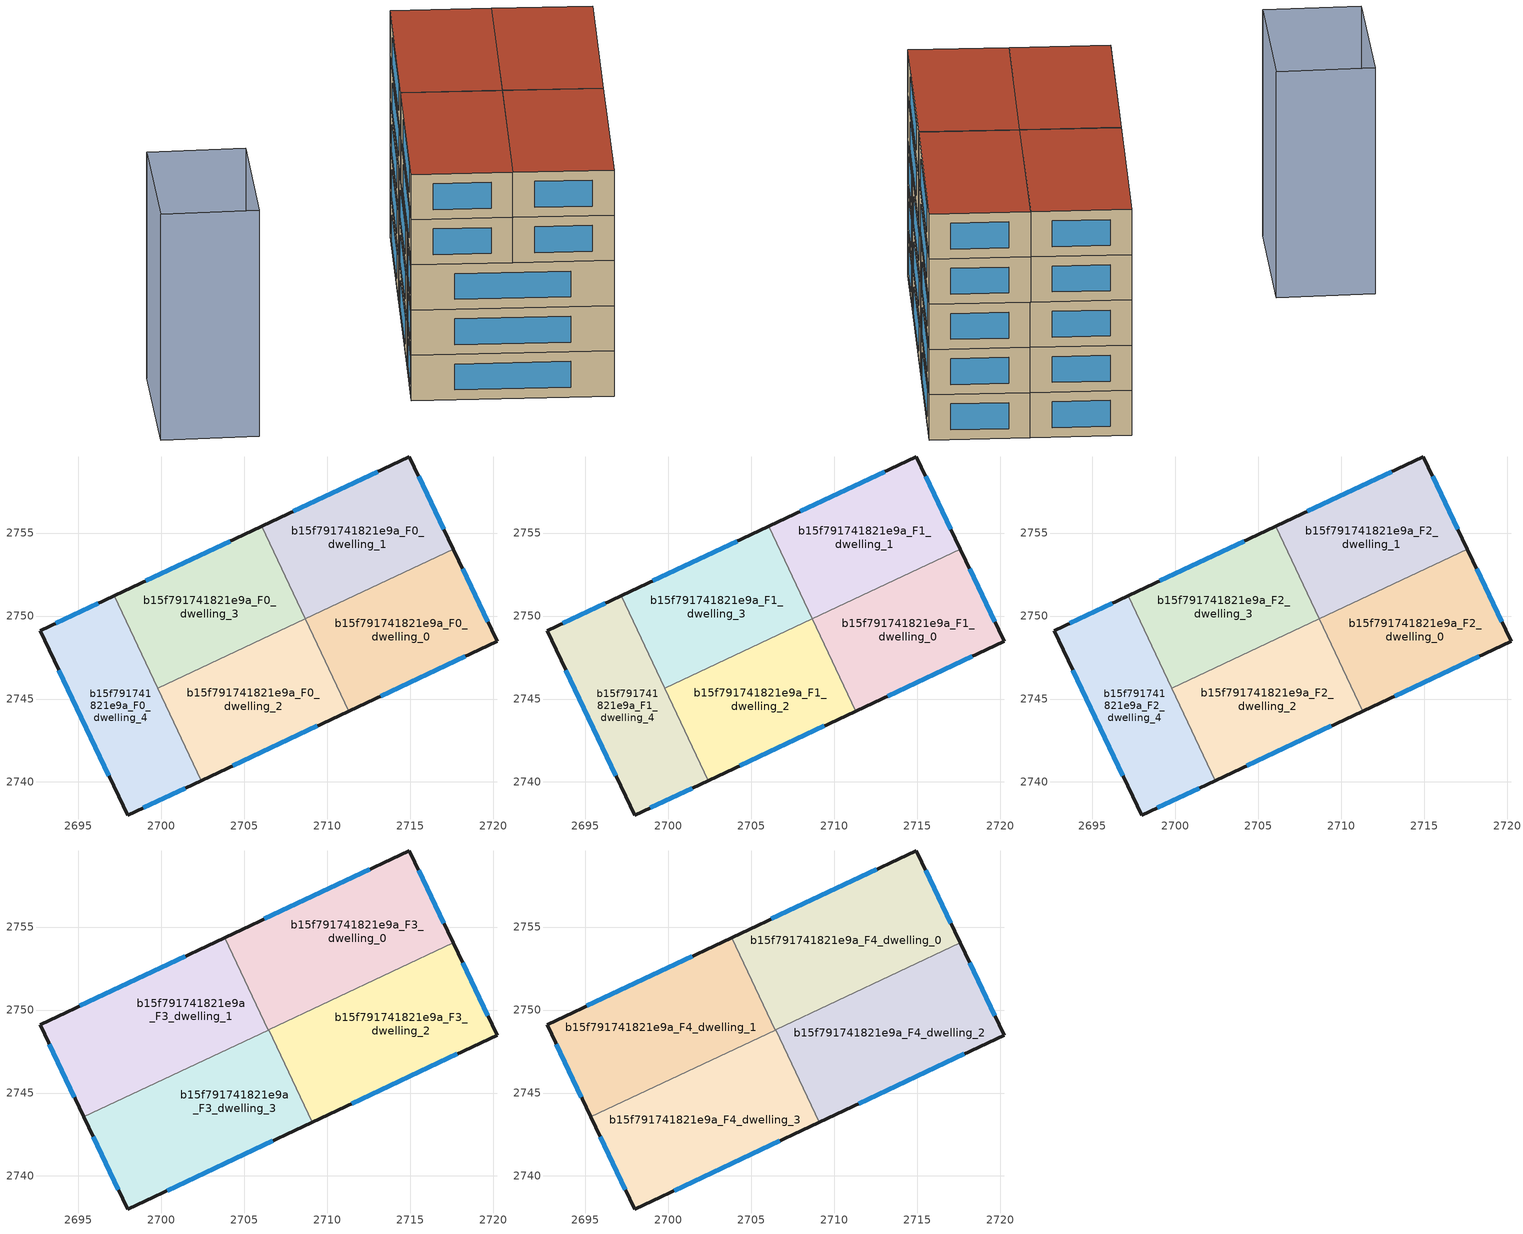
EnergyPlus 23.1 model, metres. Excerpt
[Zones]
b15f791741821e9a_F0_dwelling_0
 floor ground (EU_floor_Construction): 2717.59,2754.04 2720.22,2748.48 2711.3,2744.28 2708.68,2749.84 z0
 wall outside (EU_wall_Construction): 2711.3,2744.28 2720.22,2748.48 2717.59,2754.04 z0:3
 wall to b15f791741821e9a_F0_dwelling_1 (EU_wall_Construction): 2717.59,2754.04 2708.68,2749.84 z0:3
 wall to b15f791741821e9a_F0_dwelling_2 (EU_wall_Construction): 2708.68,2749.84 2711.3,2744.28 z0:3
 window (EU_Window_Construction): 2719.66,2749.67 2718.15,2752.85 / 2713.21,2745.18 2718.31,2747.58 z0.64:2.36
b15f791741821e9a_F0_dwelling_1
 floor ground (EU_floor_Construction): 2714.94,2759.61 2717.59,2754.04 2708.68,2749.84 2706.05,2755.42 z0
 wall outside (EU_wall_Construction): 2717.59,2754.04 2714.94,2759.61 2706.05,2755.42 z0:3
 wall to b15f791741821e9a_F0_dwelling_3 (EU_wall_Construction): 2706.05,2755.42 2708.68,2749.85 z0:3
 window (EU_Window_Construction): 2717.02,2755.23 2715.51,2758.41 / 2713.04,2758.71 2707.95,2756.32 z0.64:2.36
b15f791741821e9a_F0_dwelling_2
 floor ground (EU_floor_Construction): 2708.67,2749.85 2711.3,2744.28 2702.39,2740.08 2699.77,2745.66 z0
 wall outside (EU_wall_Construction): 2702.39,2740.08 2711.3,2744.28 z0:3
 wall to b15f791741821e9a_F0_dwelling_3 (EU_wall_Construction): 2708.67,2749.85 2699.77,2745.66 z0:3
 wall to b15f791741821e9a_F0_dwelling_4 (EU_wall_Construction): 2699.77,2745.66 2702.39,2740.08 z0:3
 window (EU_Window_Construction): 2704.3,2740.98 2709.39,2743.38 z0.64:2.36
b15f791741821e9a_F0_dwelling_3
 floor ground (EU_floor_Construction): 2706.05,2755.42 2708.67,2749.85 2699.77,2745.66 2697.14,2751.23 z0
 wall outside (EU_wall_Construction): 2706.05,2755.42 2697.14,2751.23 z0:3
 wall to b15f791741821e9a_F0_dwelling_4 (EU_wall_Construction): 2697.14,2751.23 2699.77,2745.66 z0:3
 window (EU_Window_Construction): 2704.14,2754.52 2699.05,2752.13 z0.64:2.36
b15f791741821e9a_F0_dwelling_4
 floor ground (EU_floor_Construction): 2697.14,2751.23 2702.39,2740.08 2697.95,2737.99 2692.68,2749.13 z0
 wall outside (EU_wall_Construction): 2697.14,2751.23 2692.68,2749.13 2697.95,2737.99 2702.39,2740.08 z0:3
 window (EU_Window_Construction): 2693.81,2746.74 2696.82,2740.38 / 2696.19,2750.78 2693.64,2749.58 / 2698.91,2738.44 2701.44,2739.63 z0.64:2.36
b15f791741821e9a_F1_dwelling_0
 floor to b15f791741821e9a_F0_dwelling_0 (EU_floor_Construction): 2717.59,2754.04 2720.22,2748.48 2711.3,2744.28 2708.68,2749.84 z3
 wall outside (EU_wall_Construction): 2711.3,2744.28 2720.22,2748.48 2717.59,2754.04 z3:6
 wall to b15f791741821e9a_F1_dwelling_1 (EU_wall_Construction): 2717.59,2754.04 2708.68,2749.84 z3:6
 wall to b15f791741821e9a_F1_dwelling_2 (EU_wall_Construction): 2708.68,2749.84 2711.3,2744.28 z3:6
 window (EU_Window_Construction): 2719.66,2749.67 2718.15,2752.85 / 2713.21,2745.18 2718.31,2747.58 z3.64:5.36
b15f791741821e9a_F1_dwelling_1
 floor to b15f791741821e9a_F0_dwelling_1 (EU_floor_Construction): 2714.94,2759.61 2717.59,2754.04 2708.68,2749.84 2706.05,2755.42 z3
 wall outside (EU_wall_Construction): 2717.59,2754.04 2714.94,2759.61 2706.05,2755.42 z3:6
 wall to b15f791741821e9a_F1_dwelling_3 (EU_wall_Construction): 2706.05,2755.42 2708.68,2749.85 z3:6
 window (EU_Window_Construction): 2717.02,2755.23 2715.51,2758.41 / 2713.04,2758.71 2707.95,2756.32 z3.64:5.36
b15f791741821e9a_F1_dwelling_2
 floor to b15f791741821e9a_F0_dwelling_2 (EU_floor_Construction): 2708.67,2749.85 2711.3,2744.28 2702.39,2740.08 2699.77,2745.66 z3
 wall outside (EU_wall_Construction): 2702.39,2740.08 2711.3,2744.28 z3:6
 wall to b15f791741821e9a_F1_dwelling_3 (EU_wall_Construction): 2708.67,2749.85 2699.77,2745.66 z3:6
 wall to b15f791741821e9a_F1_dwelling_4 (EU_wall_Construction): 2699.77,2745.66 2702.39,2740.08 z3:6
 window (EU_Window_Construction): 2704.3,2740.98 2709.39,2743.38 z3.64:5.36
b15f791741821e9a_F1_dwelling_3
 floor to b15f791741821e9a_F0_dwelling_3 (EU_floor_Construction): 2706.05,2755.42 2708.67,2749.85 2699.77,2745.66 2697.14,2751.23 z3
 wall outside (EU_wall_Construction): 2706.05,2755.42 2697.14,2751.23 z3:6
 wall to b15f791741821e9a_F1_dwelling_4 (EU_wall_Construction): 2697.14,2751.23 2699.77,2745.66 z3:6
 window (EU_Window_Construction): 2704.14,2754.52 2699.05,2752.13 z3.64:5.36
b15f791741821e9a_F1_dwelling_4
 floor to b15f791741821e9a_F0_dwelling_4 (EU_floor_Construction): 2697.14,2751.23 2702.39,2740.08 2697.95,2737.99 2692.68,2749.13 z3
 wall outside (EU_wall_Construction): 2697.14,2751.23 2692.68,2749.13 2697.95,2737.99 2702.39,2740.08 z3:6
 window (EU_Window_Construction): 2693.81,2746.74 2696.82,2740.38 / 2696.19,2750.78 2693.64,2749.58 / 2698.91,2738.44 2701.44,2739.63 z3.64:5.36
b15f791741821e9a_F2_dwelling_0
 floor to b15f791741821e9a_F1_dwelling_0 (EU_floor_Construction): 2717.59,2754.04 2720.22,2748.48 2711.3,2744.28 2708.68,2749.84 z6
 wall outside (EU_wall_Construction): 2711.3,2744.28 2720.22,2748.48 2717.59,2754.04 z6:9
 wall to b15f791741821e9a_F2_dwelling_1 (EU_wall_Construction): 2717.59,2754.04 2708.68,2749.84 z6:9
 wall to b15f791741821e9a_F2_dwelling_2 (EU_wall_Construction): 2708.68,2749.84 2711.3,2744.28 z6:9
 window (EU_Window_Construction): 2719.66,2749.67 2718.15,2752.85 / 2713.21,2745.18 2718.31,2747.58 z6.64:8.36
b15f791741821e9a_F2_dwelling_1
 floor to b15f791741821e9a_F1_dwelling_1 (EU_floor_Construction): 2714.94,2759.61 2717.59,2754.04 2708.68,2749.84 2706.05,2755.42 z6
 wall outside (EU_wall_Construction): 2717.59,2754.04 2714.94,2759.61 2706.05,2755.42 z6:9
 wall to b15f791741821e9a_F2_dwelling_3 (EU_wall_Construction): 2706.05,2755.42 2708.68,2749.85 z6:9
 window (EU_Window_Construction): 2717.02,2755.23 2715.51,2758.41 / 2713.04,2758.71 2707.95,2756.32 z6.64:8.36
b15f791741821e9a_F2_dwelling_2
 floor to b15f791741821e9a_F1_dwelling_2 (EU_floor_Construction): 2708.67,2749.85 2711.3,2744.28 2702.39,2740.08 2699.77,2745.66 z6
 wall outside (EU_wall_Construction): 2702.39,2740.08 2711.3,2744.28 z6:9
 wall to b15f791741821e9a_F2_dwelling_3 (EU_wall_Construction): 2708.67,2749.85 2699.77,2745.66 z6:9
 wall to b15f791741821e9a_F2_dwelling_4 (EU_wall_Construction): 2699.77,2745.66 2702.39,2740.08 z6:9
 window (EU_Window_Construction): 2704.3,2740.98 2709.39,2743.38 z6.64:8.36
 ceiling adiabatic (EU_roof_Construction): 2709.08,2743.23 2706.46,2748.8 2699.77,2745.65 2702.39,2740.08 z9
b15f791741821e9a_F2_dwelling_3
 floor to b15f791741821e9a_F1_dwelling_3 (EU_floor_Construction): 2706.05,2755.42 2708.67,2749.85 2699.77,2745.66 2697.14,2751.23 z6
 wall outside (EU_wall_Construction): 2706.05,2755.42 2697.14,2751.23 z6:9
 wall to b15f791741821e9a_F2_dwelling_4 (EU_wall_Construction): 2697.14,2751.23 2699.77,2745.66 z6:9
 window (EU_Window_Construction): 2704.14,2754.52 2699.05,2752.13 z6.64:8.36
 ceiling adiabatic (EU_roof_Construction): 2706.44,2748.8 2703.82,2754.37 2697.14,2751.23 2699.77,2745.66 z9
b15f791741821e9a_F2_dwelling_4
 floor to b15f791741821e9a_F1_dwelling_4 (EU_floor_Construction): 2697.14,2751.23 2702.39,2740.08 2697.95,2737.99 2692.68,2749.13 z6
 wall outside (EU_wall_Construction): 2697.14,2751.23 2692.68,2749.13 2697.95,2737.99 2702.39,2740.08 z6:9
 window (EU_Window_Construction): 2693.81,2746.74 2696.82,2740.38 / 2696.19,2750.78 2693.64,2749.58 / 2698.91,2738.44 2701.44,2739.63 z6.64:8.36
b15f791741821e9a_F3_dwelling_0
 floor to b15f791741821e9a_F2_dwelling_1 (EU_floor_Construction): 2714.94,2759.61 2717.58,2754.04 2708.68,2749.85 2706.05,2755.42 z9
 floor to b15f791741821e9a_F2_dwelling_3 (EU_floor_Construction): 2706.05,2755.42 2708.67,2749.85 2706.44,2748.8 2703.82,2754.37 z9
 wall outside (EU_wall_Construction): 2717.58,2754.04 2714.94,2759.61 2703.82,2754.37 z9:12
 wall to b15f791741821e9a_F3_dwelling_1 (EU_wall_Construction): 2703.82,2754.37 2706.44,2748.79 z9:12
 wall to b15f791741821e9a_F3_dwelling_2 (EU_wall_Construction): 2706.46,2748.8 2717.58,2754.04 z9:12
 wall to b15f791741821e9a_F3_dwelling_3 (EU_wall_Construction): 2706.44,2748.79 2706.46,2748.8 z9:12
 window (EU_Window_Construction): 2712.56,2758.48 2706.2,2755.49 / 2717.02,2755.23 2715.51,2758.41 z9.64:11.36
b15f791741821e9a_F3_dwelling_1
 floor to b15f791741821e9a_F2_dwelling_4 (EU_floor_Construction): 2697.14,2751.23 2699.77,2745.65 2695.32,2743.56 2692.68,2749.13 z9
 floor adiabatic (EU_floor_Construction): 2703.82,2754.37 2706.44,2748.79 2699.77,2745.65 2697.14,2751.23 z9
 wall outside (EU_wall_Construction): 2703.82,2754.37 2692.68,2749.13 2695.32,2743.56 z9:12
 wall to b15f791741821e9a_F3_dwelling_3 (EU_wall_Construction): 2695.32,2743.56 2706.44,2748.79 z9:12
 window (EU_Window_Construction): 2693.25,2747.93 2694.75,2744.75 / 2701.43,2753.25 2695.07,2750.25 z9.64:11.36
b15f791741821e9a_F3_dwelling_2
 floor to b15f791741821e9a_F2_dwelling_0 (EU_floor_Construction): 2717.58,2754.04 2720.22,2748.48 2711.3,2744.28 2708.68,2749.84 z9
 floor to b15f791741821e9a_F2_dwelling_2 (EU_floor_Construction): 2708.68,2749.85 2711.3,2744.28 2709.08,2743.23 2706.46,2748.8 z9
 wall outside (EU_wall_Construction): 2709.08,2743.23 2720.22,2748.48 2717.58,2754.04 z9:12
 wall to b15f791741821e9a_F3_dwelling_3 (EU_wall_Construction): 2706.46,2748.8 2709.08,2743.23 z9:12
 window (EU_Window_Construction): 2719.66,2749.67 2718.15,2752.85 / 2711.47,2744.36 2717.84,2747.36 z9.64:11.36
b15f791741821e9a_F3_dwelling_3
 floor to b15f791741821e9a_F2_dwelling_4 (EU_floor_Construction): 2699.77,2745.65 2702.39,2740.08 2697.95,2737.99 2695.32,2743.56 z9
 floor adiabatic (EU_floor_Construction): 2706.46,2748.8 2709.08,2743.23 2697.95,2737.99 2702.39,2740.08 2699.77,2745.65 z9
 wall outside (EU_wall_Construction): 2695.32,2743.56 2697.95,2737.99 2709.08,2743.23 z9:12
 window (EU_Window_Construction): 2700.34,2739.11 2706.7,2742.11 / 2695.88,2742.36 2697.39,2739.18 z9.64:11.36
b15f791741821e9a_F4_dwelling_0
 floor to b15f791741821e9a_F3_dwelling_0 (EU_floor_Construction): 2714.94,2759.61 2717.58,2754.04 2706.44,2748.79 2703.82,2754.37 z12
 wall outside (EU_wall_Construction): 2717.58,2754.04 2714.94,2759.61 2703.82,2754.37 z12:15
 wall to b15f791741821e9a_F4_dwelling_1 (EU_wall_Construction): 2703.82,2754.37 2706.44,2748.79 z12:15
 wall to b15f791741821e9a_F4_dwelling_2 (EU_wall_Construction): 2706.46,2748.8 2717.58,2754.04 z12:15
 wall to b15f791741821e9a_F4_dwelling_3 (EU_wall_Construction): 2706.44,2748.79 2706.46,2748.8 z12:15
 window (EU_Window_Construction): 2712.56,2758.48 2706.2,2755.49 / 2717.02,2755.23 2715.51,2758.41 z12.64:14.36
 roof outside (EU_roof_Construction): 2717.58,2754.04 2714.94,2759.61 2703.82,2754.37 2706.44,2748.79 z15
b15f791741821e9a_F4_dwelling_1
 floor to b15f791741821e9a_F3_dwelling_1 (EU_floor_Construction): 2703.82,2754.37 2706.44,2748.79 2695.32,2743.56 2692.68,2749.13 z12
 wall outside (EU_wall_Construction): 2703.82,2754.37 2692.68,2749.13 2695.32,2743.56 z12:15
 wall to b15f791741821e9a_F4_dwelling_3 (EU_wall_Construction): 2695.32,2743.56 2706.44,2748.79 z12:15
 window (EU_Window_Construction): 2693.25,2747.93 2694.75,2744.75 / 2701.43,2753.25 2695.07,2750.25 z12.64:14.36
 roof outside (EU_roof_Construction): 2706.44,2748.79 2703.82,2754.37 2692.68,2749.13 2695.32,2743.56 z15
b15f791741821e9a_F4_dwelling_2
 floor to b15f791741821e9a_F3_dwelling_2 (EU_floor_Construction): 2717.58,2754.04 2720.22,2748.48 2709.08,2743.23 2706.46,2748.8 z12
 wall outside (EU_wall_Construction): 2709.08,2743.23 2720.22,2748.48 2717.58,2754.04 z12:15
 wall to b15f791741821e9a_F4_dwelling_3 (EU_wall_Construction): 2706.46,2748.8 2709.08,2743.23 z12:15
 window (EU_Window_Construction): 2719.66,2749.67 2718.15,2752.85 / 2711.47,2744.36 2717.84,2747.36 z12.64:14.36
 roof outside (EU_roof_Construction): 2720.22,2748.48 2717.58,2754.04 2706.46,2748.8 2709.08,2743.23 z15
b15f791741821e9a_F4_dwelling_3
 floor to b15f791741821e9a_F3_dwelling_3 (EU_floor_Construction): 2706.46,2748.8 2709.08,2743.23 2697.95,2737.99 2695.32,2743.56 z12
 wall outside (EU_wall_Construction): 2695.32,2743.56 2697.95,2737.99 2709.08,2743.23 z12:15
 window (EU_Window_Construction): 2700.34,2739.11 2706.7,2742.11 / 2695.88,2742.36 2697.39,2739.18 z12.64:14.36
 roof outside (EU_roof_Construction): 2709.08,2743.23 2706.46,2748.8 2695.32,2743.56 2697.95,2737.99 z15
shading: 2692.5,2759.92 2684.22,2755.63 / 2684.22,2755.63 2681.45,2760.98 / 2681.45,2760.98 2689.74,2765.27 / 2689.74,2765.27 2692.5,2759.92 z0:15
[Building]
EU S2 Campaign: North Axis=0; Terrain=City; Solar Distribution=FullExterior
[Site:Location]
Yerevan-Zvartnots.Intl.AP: Latitude=40.15; Longitude=44.383; Time Zone=4; Elevation=854
[SizingPeriod:WeatherFileDays]
AnnualSizingPeriod: Begin Month=1; Begin Day of Month=1; End Month=12; End Day of Month=31; Day of Week for Start Day=Monday; Use Weather File Daylight Saving Period=No; Use Weather File Rain and Snow Indicators=No
[MATERIAL]
EU_InternalMass_Material: Roughness=MediumRough; Thickness=0.1; Conductivity=1; Density=1800; Specific Heat=900; Thermal Absorptance=0.9; Solar Absorptance=0.7; Visible Absorptance=0.7
[MATERIAL:NOMASS] Roughness=MediumRough; Thermal Absorptance=0.9; Solar Absorptance=0.7; Visible Absorptance=0.7
Name | Thermal Resistance
EU_wall_NoMass | 1.05043
EU_roof_NoMass | 1.45357
EU_floor_NoMass | 0.478065
[WINDOWMATERIAL:SIMPLEGLAZINGSYSTEM]
EU_Window_SimpleGlazing: UFactor=2.5566; Solar Heat Gain Coefficient=0.75; Visible Transmittance=0.75
[CONSTRUCTION]
EU_wall_Construction: EU_wall_NoMass
EU_roof_Construction: EU_roof_NoMass
EU_floor_Construction: EU_floor_NoMass
EU_Window_Construction: EU_Window_SimpleGlazing
EU_InternalMass_Construction: EU_InternalMass_Material
[ZONE] Type=1; Multiplier=1; Ceiling Height=autocalculate; Floor Area=autocalculate; Part of Total Floor Area=Yes
Name | Volume
b15f791741821e9a_F0_dwelling_0; b15f791741821e9a_F1_dwelling_0; b15f791741821e9a_F2_dwelling_0 | 181.919
b15f791741821e9a_F3_dwelling_0; b15f791741821e9a_F4_dwelling_0 | 227.396
b15f791741821e9a_F0_dwelling_1; b15f791741821e9a_F1_dwelling_1; b15f791741821e9a_F2_dwelling_1 | 181.916
b15f791741821e9a_F3_dwelling_1; b15f791741821e9a_F4_dwelling_1 | 227.391
b15f791741821e9a_F0_dwelling_2; b15f791741821e9a_F1_dwelling_2; b15f791741821e9a_F2_dwelling_2 | 181.927
b15f791741821e9a_F3_dwelling_2; b15f791741821e9a_F4_dwelling_2 | 227.392
b15f791741821e9a_F0_dwelling_3; b15f791741821e9a_F1_dwelling_3; b15f791741821e9a_F2_dwelling_3 | 181.91
b15f791741821e9a_F3_dwelling_3; b15f791741821e9a_F4_dwelling_3 | 227.39
b15f791741821e9a_F0_dwelling_4; b15f791741821e9a_F1_dwelling_4; b15f791741821e9a_F2_dwelling_4 | 181.901
[INTERNALMASS] Construction=EU_InternalMass_Construction
Name | Zone or ZoneList | Surface Area
b15f791741821e9a_F0_dwelling_0_EU_InternalMass | b15f791741821e9a_F0_dwelling_0 | 60.6382
b15f791741821e9a_F0_dwelling_1_EU_InternalMass | b15f791741821e9a_F0_dwelling_1 | 60.6367
b15f791741821e9a_F0_dwelling_2_EU_InternalMass | b15f791741821e9a_F0_dwelling_2 | 60.6424
b15f791741821e9a_F0_dwelling_3_EU_InternalMass | b15f791741821e9a_F0_dwelling_3 | 60.6388
b15f791741821e9a_F0_dwelling_4_EU_InternalMass | b15f791741821e9a_F0_dwelling_4 | 60.6337
b15f791741821e9a_F1_dwelling_0_EU_InternalMass | b15f791741821e9a_F1_dwelling_0 | 60.6382
b15f791741821e9a_F1_dwelling_1_EU_InternalMass | b15f791741821e9a_F1_dwelling_1 | 60.6367
b15f791741821e9a_F1_dwelling_2_EU_InternalMass | b15f791741821e9a_F1_dwelling_2 | 60.6424
b15f791741821e9a_F1_dwelling_3_EU_InternalMass | b15f791741821e9a_F1_dwelling_3 | 60.6388
b15f791741821e9a_F1_dwelling_4_EU_InternalMass | b15f791741821e9a_F1_dwelling_4 | 60.6337
b15f791741821e9a_F2_dwelling_0_EU_InternalMass | b15f791741821e9a_F2_dwelling_0 | 60.6382
b15f791741821e9a_F2_dwelling_1_EU_InternalMass | b15f791741821e9a_F2_dwelling_1 | 60.6367
b15f791741821e9a_F2_dwelling_2_EU_InternalMass | b15f791741821e9a_F2_dwelling_2 | 60.6424
b15f791741821e9a_F2_dwelling_3_EU_InternalMass | b15f791741821e9a_F2_dwelling_3 | 60.6388
b15f791741821e9a_F2_dwelling_4_EU_InternalMass | b15f791741821e9a_F2_dwelling_4 | 60.6337
b15f791741821e9a_F3_dwelling_0_EU_InternalMass | b15f791741821e9a_F3_dwelling_0 | 75.7989
b15f791741821e9a_F3_dwelling_1_EU_InternalMass | b15f791741821e9a_F3_dwelling_1 | 75.7971
b15f791741821e9a_F3_dwelling_2_EU_InternalMass | b15f791741821e9a_F3_dwelling_2 | 75.7972
b15f791741821e9a_F3_dwelling_3_EU_InternalMass | b15f791741821e9a_F3_dwelling_3 | 75.7968
b15f791741821e9a_F4_dwelling_0_EU_InternalMass | b15f791741821e9a_F4_dwelling_0 | 75.7989
b15f791741821e9a_F4_dwelling_1_EU_InternalMass | b15f791741821e9a_F4_dwelling_1 | 75.7971
b15f791741821e9a_F4_dwelling_2_EU_InternalMass | b15f791741821e9a_F4_dwelling_2 | 75.7972
b15f791741821e9a_F4_dwelling_3_EU_InternalMass | b15f791741821e9a_F4_dwelling_3 | 75.7968
[OTHEREQUIPMENT] Fuel Type=Electricity; Design Level Calculation Method=Watts/Area; Power per Zone Floor Area=1; Fraction Latent=0; Fraction Radiant=0; Fraction Lost=0; Carbon Dioxide Generation Rate=0; EndUse Subcategory=EU_Step8_InternalGains
Name | Zone or ZoneList or Space or SpaceList | Schedule
EU_Step8_InternalGain_b15f791741821e9a_F0_dwelling_0_f000 | b15f791741821e9a_F0_dwelling_0 | EU_Step8_GainSchedule_b15f791741821e9a_F0_dwelling_0_f000
EU_Step8_InternalGain_b15f791741821e9a_F0_dwelling_1_f000 | b15f791741821e9a_F0_dwelling_1 | EU_Step8_GainSchedule_b15f791741821e9a_F0_dwelling_1_f000
EU_Step8_InternalGain_b15f791741821e9a_F0_dwelling_2_f000 | b15f791741821e9a_F0_dwelling_2 | EU_Step8_GainSchedule_b15f791741821e9a_F0_dwelling_2_f000
EU_Step8_InternalGain_b15f791741821e9a_F0_dwelling_3_f000 | b15f791741821e9a_F0_dwelling_3 | EU_Step8_GainSchedule_b15f791741821e9a_F0_dwelling_3_f000
EU_Step8_InternalGain_b15f791741821e9a_F0_dwelling_4_f000 | b15f791741821e9a_F0_dwelling_4 | EU_Step8_GainSchedule_b15f791741821e9a_F0_dwelling_4_f000
EU_Step8_InternalGain_b15f791741821e9a_F1_dwelling_0_f000 | b15f791741821e9a_F1_dwelling_0 | EU_Step8_GainSchedule_b15f791741821e9a_F1_dwelling_0_f000
EU_Step8_InternalGain_b15f791741821e9a_F1_dwelling_1_f000 | b15f791741821e9a_F1_dwelling_1 | EU_Step8_GainSchedule_b15f791741821e9a_F1_dwelling_1_f000
EU_Step8_InternalGain_b15f791741821e9a_F1_dwelling_2_f000 | b15f791741821e9a_F1_dwelling_2 | EU_Step8_GainSchedule_b15f791741821e9a_F1_dwelling_2_f000
EU_Step8_InternalGain_b15f791741821e9a_F1_dwelling_3_f000 | b15f791741821e9a_F1_dwelling_3 | EU_Step8_GainSchedule_b15f791741821e9a_F1_dwelling_3_f000
EU_Step8_InternalGain_b15f791741821e9a_F1_dwelling_4_f000 | b15f791741821e9a_F1_dwelling_4 | EU_Step8_GainSchedule_b15f791741821e9a_F1_dwelling_4_f000
EU_Step8_InternalGain_b15f791741821e9a_F2_dwelling_0_f000 | b15f791741821e9a_F2_dwelling_0 | EU_Step8_GainSchedule_b15f791741821e9a_F2_dwelling_0_f000
EU_Step8_InternalGain_b15f791741821e9a_F2_dwelling_1_f000 | b15f791741821e9a_F2_dwelling_1 | EU_Step8_GainSchedule_b15f791741821e9a_F2_dwelling_1_f000
EU_Step8_InternalGain_b15f791741821e9a_F2_dwelling_2_f000 | b15f791741821e9a_F2_dwelling_2 | EU_Step8_GainSchedule_b15f791741821e9a_F2_dwelling_2_f000
EU_Step8_InternalGain_b15f791741821e9a_F2_dwelling_3_f000 | b15f791741821e9a_F2_dwelling_3 | EU_Step8_GainSchedule_b15f791741821e9a_F2_dwelling_3_f000
EU_Step8_InternalGain_b15f791741821e9a_F2_dwelling_4_f000 | b15f791741821e9a_F2_dwelling_4 | EU_Step8_GainSchedule_b15f791741821e9a_F2_dwelling_4_f000
EU_Step8_InternalGain_b15f791741821e9a_F3_dwelling_0_f000 | b15f791741821e9a_F3_dwelling_0 | EU_Step8_GainSchedule_b15f791741821e9a_F3_dwelling_0_f000
EU_Step8_InternalGain_b15f791741821e9a_F3_dwelling_1_f000 | b15f791741821e9a_F3_dwelling_1 | EU_Step8_GainSchedule_b15f791741821e9a_F3_dwelling_1_f000
EU_Step8_InternalGain_b15f791741821e9a_F3_dwelling_2_f000 | b15f791741821e9a_F3_dwelling_2 | EU_Step8_GainSchedule_b15f791741821e9a_F3_dwelling_2_f000
EU_Step8_InternalGain_b15f791741821e9a_F3_dwelling_3_f000 | b15f791741821e9a_F3_dwelling_3 | EU_Step8_GainSchedule_b15f791741821e9a_F3_dwelling_3_f000
EU_Step8_InternalGain_b15f791741821e9a_F4_dwelling_0_f000 | b15f791741821e9a_F4_dwelling_0 | EU_Step8_GainSchedule_b15f791741821e9a_F4_dwelling_0_f000
EU_Step8_InternalGain_b15f791741821e9a_F4_dwelling_1_f000 | b15f791741821e9a_F4_dwelling_1 | EU_Step8_GainSchedule_b15f791741821e9a_F4_dwelling_1_f000
EU_Step8_InternalGain_b15f791741821e9a_F4_dwelling_2_f000 | b15f791741821e9a_F4_dwelling_2 | EU_Step8_GainSchedule_b15f791741821e9a_F4_dwelling_2_f000
EU_Step8_InternalGain_b15f791741821e9a_F4_dwelling_3_f000 | b15f791741821e9a_F4_dwelling_3 | EU_Step8_GainSchedule_b15f791741821e9a_F4_dwelling_3_f000
[ZONEVENTILATION:DESIGNFLOWRATE] Schedule=EU_AlwaysOn; Design Flow Rate Calculation Method=AirChanges/Hour; Air Changes per Hour=0.557805; Ventilation Type=Natural; Fan Pressure Rise=0; Fan Total Efficiency=1; Constant Term Coefficient=1; Temperature Term Coefficient=0; Velocity Term Coefficient=0; Velocity Squared Term Coefficient=0; Minimum Indoor Temperature=-100; Maximum Indoor Temperature=100; Delta Temperature=-100; Minimum Outdoor Temperature=-100; Maximum Outdoor Temperature=100; Maximum Wind Speed=40
Name | Zone or ZoneList or Space or SpaceList
EU_ConstantAir_b15f791741821e9a_F0_dwelling_0 | b15f791741821e9a_F0_dwelling_0
EU_ConstantAir_b15f791741821e9a_F0_dwelling_1 | b15f791741821e9a_F0_dwelling_1
EU_ConstantAir_b15f791741821e9a_F0_dwelling_2 | b15f791741821e9a_F0_dwelling_2
EU_ConstantAir_b15f791741821e9a_F0_dwelling_3 | b15f791741821e9a_F0_dwelling_3
EU_ConstantAir_b15f791741821e9a_F0_dwelling_4 | b15f791741821e9a_F0_dwelling_4
EU_ConstantAir_b15f791741821e9a_F1_dwelling_0 | b15f791741821e9a_F1_dwelling_0
EU_ConstantAir_b15f791741821e9a_F1_dwelling_1 | b15f791741821e9a_F1_dwelling_1
EU_ConstantAir_b15f791741821e9a_F1_dwelling_2 | b15f791741821e9a_F1_dwelling_2
EU_ConstantAir_b15f791741821e9a_F1_dwelling_3 | b15f791741821e9a_F1_dwelling_3
EU_ConstantAir_b15f791741821e9a_F1_dwelling_4 | b15f791741821e9a_F1_dwelling_4
EU_ConstantAir_b15f791741821e9a_F2_dwelling_0 | b15f791741821e9a_F2_dwelling_0
EU_ConstantAir_b15f791741821e9a_F2_dwelling_1 | b15f791741821e9a_F2_dwelling_1
EU_ConstantAir_b15f791741821e9a_F2_dwelling_2 | b15f791741821e9a_F2_dwelling_2
EU_ConstantAir_b15f791741821e9a_F2_dwelling_3 | b15f791741821e9a_F2_dwelling_3
EU_ConstantAir_b15f791741821e9a_F2_dwelling_4 | b15f791741821e9a_F2_dwelling_4
EU_ConstantAir_b15f791741821e9a_F3_dwelling_0 | b15f791741821e9a_F3_dwelling_0
EU_ConstantAir_b15f791741821e9a_F3_dwelling_1 | b15f791741821e9a_F3_dwelling_1
EU_ConstantAir_b15f791741821e9a_F3_dwelling_2 | b15f791741821e9a_F3_dwelling_2
EU_ConstantAir_b15f791741821e9a_F3_dwelling_3 | b15f791741821e9a_F3_dwelling_3
EU_ConstantAir_b15f791741821e9a_F4_dwelling_0 | b15f791741821e9a_F4_dwelling_0
EU_ConstantAir_b15f791741821e9a_F4_dwelling_1 | b15f791741821e9a_F4_dwelling_1
EU_ConstantAir_b15f791741821e9a_F4_dwelling_2 | b15f791741821e9a_F4_dwelling_2
EU_ConstantAir_b15f791741821e9a_F4_dwelling_3 | b15f791741821e9a_F4_dwelling_3
[HVACTEMPLATE:THERMOSTAT] Constant Heating Setpoint=20; Constant Cooling Setpoint=50
EU_HeatOnly_b15f791741821e9a_F0_dwelling_0; EU_HeatOnly_b15f791741821e9a_F0_dwelling_1; EU_HeatOnly_b15f791741821e9a_F0_dwelling_2; EU_HeatOnly_b15f791741821e9a_F0_dwelling_3; EU_HeatOnly_b15f791741821e9a_F0_dwelling_4; EU_HeatOnly_b15f791741821e9a_F1_dwelling_0; EU_HeatOnly_b15f791741821e9a_F1_dwelling_1; EU_HeatOnly_b15f791741821e9a_F1_dwelling_2; EU_HeatOnly_b15f791741821e9a_F1_dwelling_3; EU_HeatOnly_b15f791741821e9a_F1_dwelling_4; EU_HeatOnly_b15f791741821e9a_F2_dwelling_0; EU_HeatOnly_b15f791741821e9a_F2_dwelling_1; EU_HeatOnly_b15f791741821e9a_F2_dwelling_2; EU_HeatOnly_b15f791741821e9a_F2_dwelling_3; EU_HeatOnly_b15f791741821e9a_F2_dwelling_4; EU_HeatOnly_b15f791741821e9a_F3_dwelling_0; EU_HeatOnly_b15f791741821e9a_F3_dwelling_1; EU_HeatOnly_b15f791741821e9a_F3_dwelling_2; EU_HeatOnly_b15f791741821e9a_F3_dwelling_3; EU_HeatOnly_b15f791741821e9a_F4_dwelling_0; EU_HeatOnly_b15f791741821e9a_F4_dwelling_1; EU_HeatOnly_b15f791741821e9a_F4_dwelling_2; EU_HeatOnly_b15f791741821e9a_F4_dwelling_3
[HVACTEMPLATE:ZONE:IDEALLOADSAIRSYSTEM] System Availability Schedule=EU_AlwaysOn; Maximum Heating Supply Air Temperature=50; Minimum Cooling Supply Air Temperature=13; Maximum Heating Supply Air Humidity Ratio=0.0156; Minimum Cooling Supply Air Humidity Ratio=0.0077; Heating Limit=NoLimit; Cooling Limit=NoLimit; Heating Availability Schedule=EU_AlwaysOn; Cooling Availability Schedule=EU_CoolingOff; Dehumidification Control Type=ConstantSensibleHeatRatio; Cooling Sensible Heat Ratio=0.7; Dehumidification Setpoint=60; Humidification Control Type=None; Humidification Setpoint=30; Outdoor Air Method=None; Outdoor Air Flow Rate per Person=0.00944; Outdoor Air Flow Rate per Zone Floor Area=0; Outdoor Air Flow Rate per Zone=0; Demand Controlled Ventilation Type=None; Outdoor Air Economizer Type=NoEconomizer; Heat Recovery Type=None; Sensible Heat Recovery Effectiveness=0.7; Latent Heat Recovery Effectiveness=0.65
Name | Template Thermostat
b15f791741821e9a_F0_dwelling_0 | EU_HeatOnly_b15f791741821e9a_F0_dwelling_0
b15f791741821e9a_F0_dwelling_1 | EU_HeatOnly_b15f791741821e9a_F0_dwelling_1
b15f791741821e9a_F0_dwelling_2 | EU_HeatOnly_b15f791741821e9a_F0_dwelling_2
b15f791741821e9a_F0_dwelling_3 | EU_HeatOnly_b15f791741821e9a_F0_dwelling_3
b15f791741821e9a_F0_dwelling_4 | EU_HeatOnly_b15f791741821e9a_F0_dwelling_4
b15f791741821e9a_F1_dwelling_0 | EU_HeatOnly_b15f791741821e9a_F1_dwelling_0
b15f791741821e9a_F1_dwelling_1 | EU_HeatOnly_b15f791741821e9a_F1_dwelling_1
b15f791741821e9a_F1_dwelling_2 | EU_HeatOnly_b15f791741821e9a_F1_dwelling_2
b15f791741821e9a_F1_dwelling_3 | EU_HeatOnly_b15f791741821e9a_F1_dwelling_3
b15f791741821e9a_F1_dwelling_4 | EU_HeatOnly_b15f791741821e9a_F1_dwelling_4
b15f791741821e9a_F2_dwelling_0 | EU_HeatOnly_b15f791741821e9a_F2_dwelling_0
b15f791741821e9a_F2_dwelling_1 | EU_HeatOnly_b15f791741821e9a_F2_dwelling_1
b15f791741821e9a_F2_dwelling_2 | EU_HeatOnly_b15f791741821e9a_F2_dwelling_2
b15f791741821e9a_F2_dwelling_3 | EU_HeatOnly_b15f791741821e9a_F2_dwelling_3
b15f791741821e9a_F2_dwelling_4 | EU_HeatOnly_b15f791741821e9a_F2_dwelling_4
b15f791741821e9a_F3_dwelling_0 | EU_HeatOnly_b15f791741821e9a_F3_dwelling_0
b15f791741821e9a_F3_dwelling_1 | EU_HeatOnly_b15f791741821e9a_F3_dwelling_1
b15f791741821e9a_F3_dwelling_2 | EU_HeatOnly_b15f791741821e9a_F3_dwelling_2
b15f791741821e9a_F3_dwelling_3 | EU_HeatOnly_b15f791741821e9a_F3_dwelling_3
b15f791741821e9a_F4_dwelling_0 | EU_HeatOnly_b15f791741821e9a_F4_dwelling_0
b15f791741821e9a_F4_dwelling_1 | EU_HeatOnly_b15f791741821e9a_F4_dwelling_1
b15f791741821e9a_F4_dwelling_2 | EU_HeatOnly_b15f791741821e9a_F4_dwelling_2
b15f791741821e9a_F4_dwelling_3 | EU_HeatOnly_b15f791741821e9a_F4_dwelling_3
[SIZING:ZONE] Zone Cooling Design Supply Air Temperature Input Method=SupplyAirTemperature; Zone Cooling Design Supply Air Temperature=13; Zone Heating Design Supply Air Temperature Input Method=SupplyAirTemperature; Zone Heating Design Supply Air Temperature=50; Zone Cooling Design Supply Air Humidity Ratio=0.008; Zone Heating Design Supply Air Humidity Ratio=0.008; Cooling Design Air Flow Method=DesignDay; Cooling Design Air Flow Rate=0; Cooling Minimum Air Flow per Zone Floor Area=0.000762; Cooling Minimum Air Flow=0; Cooling Minimum Air Flow Fraction=0.2; Heating Design Air Flow Method=DesignDay; Heating Design Air Flow Rate=0; Heating Maximum Air Flow per Zone Floor Area=0.002032; Heating Maximum Air Flow=0.141576; Heating Maximum Air Flow Fraction=0.3; Account for Dedicated Outdoor Air System=No; Dedicated Outdoor Air System Control Strategy=NeutralSupplyAir; Dedicated Outdoor Air Low Setpoint Temperature for Design=autosize; Dedicated Outdoor Air High Setpoint Temperature for Design=autosize; Zone Load Sizing Method=Sensible Load Only No Latent Load; Zone Latent Cooling Design Supply Air Humidity Ratio Input Method=HumidityRatioDifference; Zone Cooling Design Supply Air Humidity Ratio Difference=0.005; Zone Latent Heating Design Supply Air Humidity Ratio Input Method=HumidityRatioDifference; Zone Humidification Design Supply Air Humidity Ratio Difference=0.005
b15f791741821e9a_F0_dwelling_0; b15f791741821e9a_F0_dwelling_1; b15f791741821e9a_F0_dwelling_2; b15f791741821e9a_F0_dwelling_3; b15f791741821e9a_F0_dwelling_4; b15f791741821e9a_F1_dwelling_0; b15f791741821e9a_F1_dwelling_1; b15f791741821e9a_F1_dwelling_2; b15f791741821e9a_F1_dwelling_3; b15f791741821e9a_F1_dwelling_4; b15f791741821e9a_F2_dwelling_0; b15f791741821e9a_F2_dwelling_1; b15f791741821e9a_F2_dwelling_2; b15f791741821e9a_F2_dwelling_3; b15f791741821e9a_F2_dwelling_4; b15f791741821e9a_F3_dwelling_0; b15f791741821e9a_F3_dwelling_1; b15f791741821e9a_F3_dwelling_2; b15f791741821e9a_F3_dwelling_3; b15f791741821e9a_F4_dwelling_0; b15f791741821e9a_F4_dwelling_1; b15f791741821e9a_F4_dwelling_2; b15f791741821e9a_F4_dwelling_3
[SCHEDULE:CONSTANT]
Name | Hourly Value
EU_AlwaysOn | 1
EU_CoolingOff | 0
[SCHEDULE:FILE] Column Number=1; Rows to Skip at Top=0; Number of Hours of Data=8760; Column Separator=Comma; Interpolate to Timestep=No; Minutes per Item=60; Adjust Schedule for Daylight Savings=Yes
Name | File
EU_Step8_GainSchedule_b15f791741821e9a_F0_dwelling_0_f000 | ../../schedules/b15f791741821e9a/b15f791741821e9a_F0_dwelling_0_f000_gain.csv
EU_Step8_GainSchedule_b15f791741821e9a_F0_dwelling_1_f000 | ../../schedules/b15f791741821e9a/b15f791741821e9a_F0_dwelling_1_f000_gain.csv
EU_Step8_GainSchedule_b15f791741821e9a_F0_dwelling_2_f000 | ../../schedules/b15f791741821e9a/b15f791741821e9a_F0_dwelling_2_f000_gain.csv
EU_Step8_GainSchedule_b15f791741821e9a_F0_dwelling_3_f000 | ../../schedules/b15f791741821e9a/b15f791741821e9a_F0_dwelling_3_f000_gain.csv
EU_Step8_GainSchedule_b15f791741821e9a_F0_dwelling_4_f000 | ../../schedules/b15f791741821e9a/b15f791741821e9a_F0_dwelling_4_f000_gain.csv
EU_Step8_GainSchedule_b15f791741821e9a_F1_dwelling_0_f000 | ../../schedules/b15f791741821e9a/b15f791741821e9a_F1_dwelling_0_f000_gain.csv
EU_Step8_GainSchedule_b15f791741821e9a_F1_dwelling_1_f000 | ../../schedules/b15f791741821e9a/b15f791741821e9a_F1_dwelling_1_f000_gain.csv
EU_Step8_GainSchedule_b15f791741821e9a_F1_dwelling_2_f000 | ../../schedules/b15f791741821e9a/b15f791741821e9a_F1_dwelling_2_f000_gain.csv
EU_Step8_GainSchedule_b15f791741821e9a_F1_dwelling_3_f000 | ../../schedules/b15f791741821e9a/b15f791741821e9a_F1_dwelling_3_f000_gain.csv
EU_Step8_GainSchedule_b15f791741821e9a_F1_dwelling_4_f000 | ../../schedules/b15f791741821e9a/b15f791741821e9a_F1_dwelling_4_f000_gain.csv
EU_Step8_GainSchedule_b15f791741821e9a_F2_dwelling_0_f000 | ../../schedules/b15f791741821e9a/b15f791741821e9a_F2_dwelling_0_f000_gain.csv
EU_Step8_GainSchedule_b15f791741821e9a_F2_dwelling_1_f000 | ../../schedules/b15f791741821e9a/b15f791741821e9a_F2_dwelling_1_f000_gain.csv
EU_Step8_GainSchedule_b15f791741821e9a_F2_dwelling_2_f000 | ../../schedules/b15f791741821e9a/b15f791741821e9a_F2_dwelling_2_f000_gain.csv
EU_Step8_GainSchedule_b15f791741821e9a_F2_dwelling_3_f000 | ../../schedules/b15f791741821e9a/b15f791741821e9a_F2_dwelling_3_f000_gain.csv
EU_Step8_GainSchedule_b15f791741821e9a_F2_dwelling_4_f000 | ../../schedules/b15f791741821e9a/b15f791741821e9a_F2_dwelling_4_f000_gain.csv
EU_Step8_GainSchedule_b15f791741821e9a_F3_dwelling_0_f000 | ../../schedules/b15f791741821e9a/b15f791741821e9a_F3_dwelling_0_f000_gain.csv
EU_Step8_GainSchedule_b15f791741821e9a_F3_dwelling_1_f000 | ../../schedules/b15f791741821e9a/b15f791741821e9a_F3_dwelling_1_f000_gain.csv
EU_Step8_GainSchedule_b15f791741821e9a_F3_dwelling_2_f000 | ../../schedules/b15f791741821e9a/b15f791741821e9a_F3_dwelling_2_f000_gain.csv
EU_Step8_GainSchedule_b15f791741821e9a_F3_dwelling_3_f000 | ../../schedules/b15f791741821e9a/b15f791741821e9a_F3_dwelling_3_f000_gain.csv
EU_Step8_GainSchedule_b15f791741821e9a_F4_dwelling_0_f000 | ../../schedules/b15f791741821e9a/b15f791741821e9a_F4_dwelling_0_f000_gain.csv
EU_Step8_GainSchedule_b15f791741821e9a_F4_dwelling_1_f000 | ../../schedules/b15f791741821e9a/b15f791741821e9a_F4_dwelling_1_f000_gain.csv
EU_Step8_GainSchedule_b15f791741821e9a_F4_dwelling_2_f000 | ../../schedules/b15f791741821e9a/b15f791741821e9a_F4_dwelling_2_f000_gain.csv
EU_Step8_GainSchedule_b15f791741821e9a_F4_dwelling_3_f000 | ../../schedules/b15f791741821e9a/b15f791741821e9a_F4_dwelling_3_f000_gain.csv
